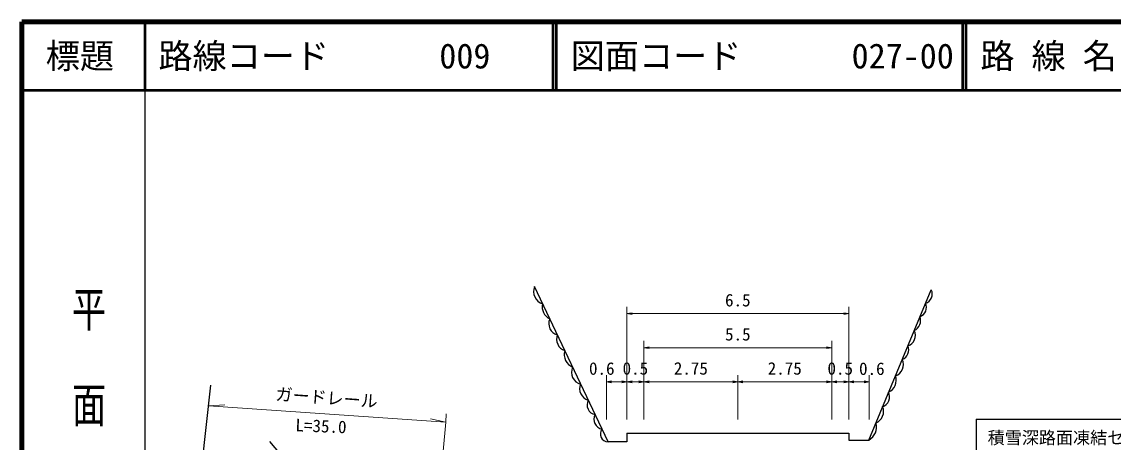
# Model space of a CAD drawing. Units: millimetres at full size, sheet at 1:1000, with parts at other scales. Extents: x 40000 to 680000, y 20000 to 380000.
# Drawn here: x 40000 to 199828, y 318416 to 380000 of the extents above; entities that cross this region are included whole.
import ezdxf
from ezdxf.enums import TextEntityAlignment as Align

# ---------------------------------------------------------------- set-up
doc = ezdxf.new("R2010")
doc.units = ezdxf.units.MM
doc.header["$LTSCALE"] = 1000
for name, color, linetype, lineweight in [('M-BGD', 7, 'Continuous', 25), ('M-BMK-OTRS', 5, 'Continuous', 25), ('M-STR-HTXT', 7, 'Continuous', 13), ('M-STR-STRC', 7, 'Continuous', 25), ('M-TTL', 2, 'Continuous', 140), ('M-TTL-BAND', 7, 'Continuous', 25), ('M-TTL-LINE', 7, 'Continuous', 50)]:
    doc.layers.add(name, color=color, linetype=linetype, lineweight=lineweight)
doc.layers.add('M-TTL-TXT', color=7, linetype='Continuous')
doc.styles.add('@ＭＳ ゴシック', font='')
doc.styles.add('ＭＳ ゴシック', font='')
doc.styles.get('@ＭＳ ゴシック').set_extended_font_data('@MS Gothic')
doc.styles.get('ＭＳ ゴシック').set_extended_font_data('MS Gothic')

# ---------------------------------------------------------------- blocks, each defined once
blk = doc.blocks.new('open_arrow')
at = {"color": 0, "linetype": 'Continuous', "lineweight": -2}
blk.add_lwpolyline([(7.5, 1.25), (0, 0), (7.5, -1.25)], dxfattribs=at)

msp = doc.modelspace()

# ---------------------------------------------------------------- linework, layer by layer
at = {"layer": 'M-BGD'}
for p, q in [((164030, 318728), (173187, 340739)), ((128610, 319757), (161110, 319757))]:
    msp.add_line(p, q, dxfattribs=at)
for points in [[(128610, 319757), (128610, 318448), (125846, 318448), (115070, 341221)], [(161110, 319757), (161110, 318728), (164030, 318728)], [(76291, 318518), (79385, 314814), (80576, 313341)]]:
    msp.add_lwpolyline(points, dxfattribs=at)
for centre, radius, start, end in [((116834, 340509), 1902, 158.00965, 252.63911), ((171945, 340104), 1395, 287.76751, 27.0556), ((118171, 338231), 1960, 166.36685, 244.28191), ((170991, 338199), 1496, 292.1089, 22.71421), ((118842, 335762), 1676, 155.19746, 255.45131), ((169887, 336302), 1743, 297.79921, 17.0239), ((120078, 333515), 1772, 159.32017, 251.3286), ((169244, 334060), 1615, 289.12062, 25.70249), ((168328, 331946), 1560, 292.66474, 22.15837), ((121497, 331282), 2062, 164.41163, 246.23713), ((122244, 328636), 1750, 154.32478, 256.32398), ((167401, 329757), 1702, 288.71537, 26.10774), ((166120, 327489), 1941, 295.10421, 19.7189), ((123462, 326256), 1767, 157.40952, 253.23924), ((124224, 323874), 1447, 151.51289, 259.13587), ((165504, 325091), 1576, 290.85176, 23.97135), ((164376, 322917), 1828, 292.24834, 22.57477), ((125277, 321779), 1488, 153.02644, 257.62232), ((125897, 319621), 1174, 143.14331, 267.50545), ((163045, 320602), 2117, 297.71496, 17.10815)]:
    msp.add_arc(centre, radius, start, end, dxfattribs=at)
at = {"layer": 'M-BMK-OTRS'}
msp.add_line((62452, 279261), (67674, 326758), dxfattribs=at)
at = {"layer": 'M-STR-HTXT'}
for p, q in [((128610, 321757), (128610, 338257)), ((161110, 337257), (128610, 337257)), ((161110, 321757), (161110, 338257)), ((131110, 321757), (131110, 333257)), ((158610, 321757), (158610, 333257)), ((131110, 332257), (158610, 332257)), ((125610, 321757), (125610, 328257)), ((128610, 321757), (128610, 328257)), ((128610, 321757), (128610, 328257)), ((131110, 321757), (131110, 328257)), ((131110, 321757), (131110, 328257)), ((144860, 321757), (144860, 328257)), ((144860, 321757), (144860, 328257)), ((158610, 321757), (158610, 328257)), ((158610, 321757), (158610, 328257)), ((161110, 321757), (161110, 328257)), ((161110, 321757), (161110, 328257)), ((164110, 321757), (164110, 328257)), ((125610, 327257), (128610, 327257)), ((128610, 327257), (131110, 327257)), ((131110, 327257), (144860, 327257)), ((144860, 327257), (158610, 327257)), ((158610, 327257), (161110, 327257)), ((161110, 327257), (164110, 327257)), ((67343, 323750), (69723, 323898))]:
    msp.add_line(p, q, dxfattribs=at)
for points in [[(67343, 323750), (102072, 321368), (99856, 321816)], [(102126, 322590), (102072, 321368), (100379, 302718)]]:
    msp.add_lwpolyline(points, dxfattribs=at)
at = {"layer": 'M-STR-STRC'}
for q in [(179752, 316607), (211603, 321794)]:
    msp.add_line((179764, 321794), q, dxfattribs=at)
at = {"layer": 'M-TTL'}
for p, q in [((40000, 380000), (40000, 20000)), ((680000, 380000), (40000, 380000))]:
    msp.add_line(p, q, dxfattribs=at)
at = {"layer": 'M-TTL-BAND'}
msp.add_line((58000, 370000), (58000, 20000), dxfattribs=at)
at = {"layer": 'M-TTL-LINE'}
for p, q in [((58000, 380000), (58000, 370000)), ((117750, 380000), (117750, 370000)), ((118250, 380000), (118250, 370000)), ((177750, 380000), (177750, 370000)), ((178250, 380000), (178250, 370000)), ((40000, 370000), (680000, 370000))]:
    msp.add_line(p, q, dxfattribs=at)

# ---------------------------------------------------------------- block references
at = {"layer": 'M-STR-HTXT', "xscale": 100, "yscale": 100}
for p in [(128610, 337257), (131110, 332257), (125610, 327257), (128610, 327257), (131110, 327257), (144860, 327257), (158610, 327257), (161110, 327257)]:
    msp.add_blockref('open_arrow', p, dxfattribs=at)
at = {"layer": 'M-STR-HTXT', "xscale": 100, "yscale": 100, "rotation": 180}
for p in [(161110, 337257), (158610, 332257), (128610, 327257), (131110, 327257), (144860, 327257), (158610, 327257), (161110, 327257), (164110, 327257)]:
    msp.add_blockref('open_arrow', p, dxfattribs=at)

# ---------------------------------------------------------------- texts
at = {"layer": 'M-STR-HTXT', "style": 'ＭＳ ゴシック'}
for s, p in [('6.5', (142985, 337757)), ('5.5', (142985, 332757)), ('0.6', (123063, 327740)), ('0.5', (127985, 327757)), ('2.75', (135485, 327757)), ('2.75', (149235, 327757)), ('0.5', (157985, 327757)), ('0.6', (162611, 327715))]:
    msp.add_text(s, height=1833, dxfattribs=at).set_placement(p, align=Align.BOTTOM_LEFT)
for s, rotation, p in [('ガードレール', 355.764, (84634, 324937)), ('L=35.0', 357.63, (83815, 320782))]:
    msp.add_text(s, height=1833, rotation=rotation, dxfattribs=at).set_placement(p, align=Align.MIDDLE_CENTER)
at = {"layer": 'M-STR-STRC', "style": 'ＭＳ ゴシック'}
msp.add_text('積雪深路面凍結センサー', height=1833, dxfattribs=at).set_placement((195200, 319073), align=Align.MIDDLE_CENTER)
at = {"layer": 'M-TTL-BAND', "style": '@ＭＳ ゴシック', "width": 1.4}
msp.add_text('平  面  図', height=3666, rotation=270, dxfattribs=at).set_placement((49777, 306475), align=Align.MIDDLE_RIGHT)
at = {"layer": 'M-TTL-TXT', "style": 'ＭＳ ゴシック'}
msp.add_text('標題', height=3666, dxfattribs=at).set_placement((48500, 375000), align=Align.MIDDLE_CENTER)
for s, p in [('路線コード', (60000, 375000)), ('路 線 名', (180380, 375000)), ('009', (101142, 375000)), ('図面コード', (120380, 375000)), ('027-00', (161521, 375000))]:
    msp.add_text(s, height=3666, dxfattribs=at).set_placement(p, align=Align.MIDDLE_LEFT)

doc.saveas('drawing.dxf')
